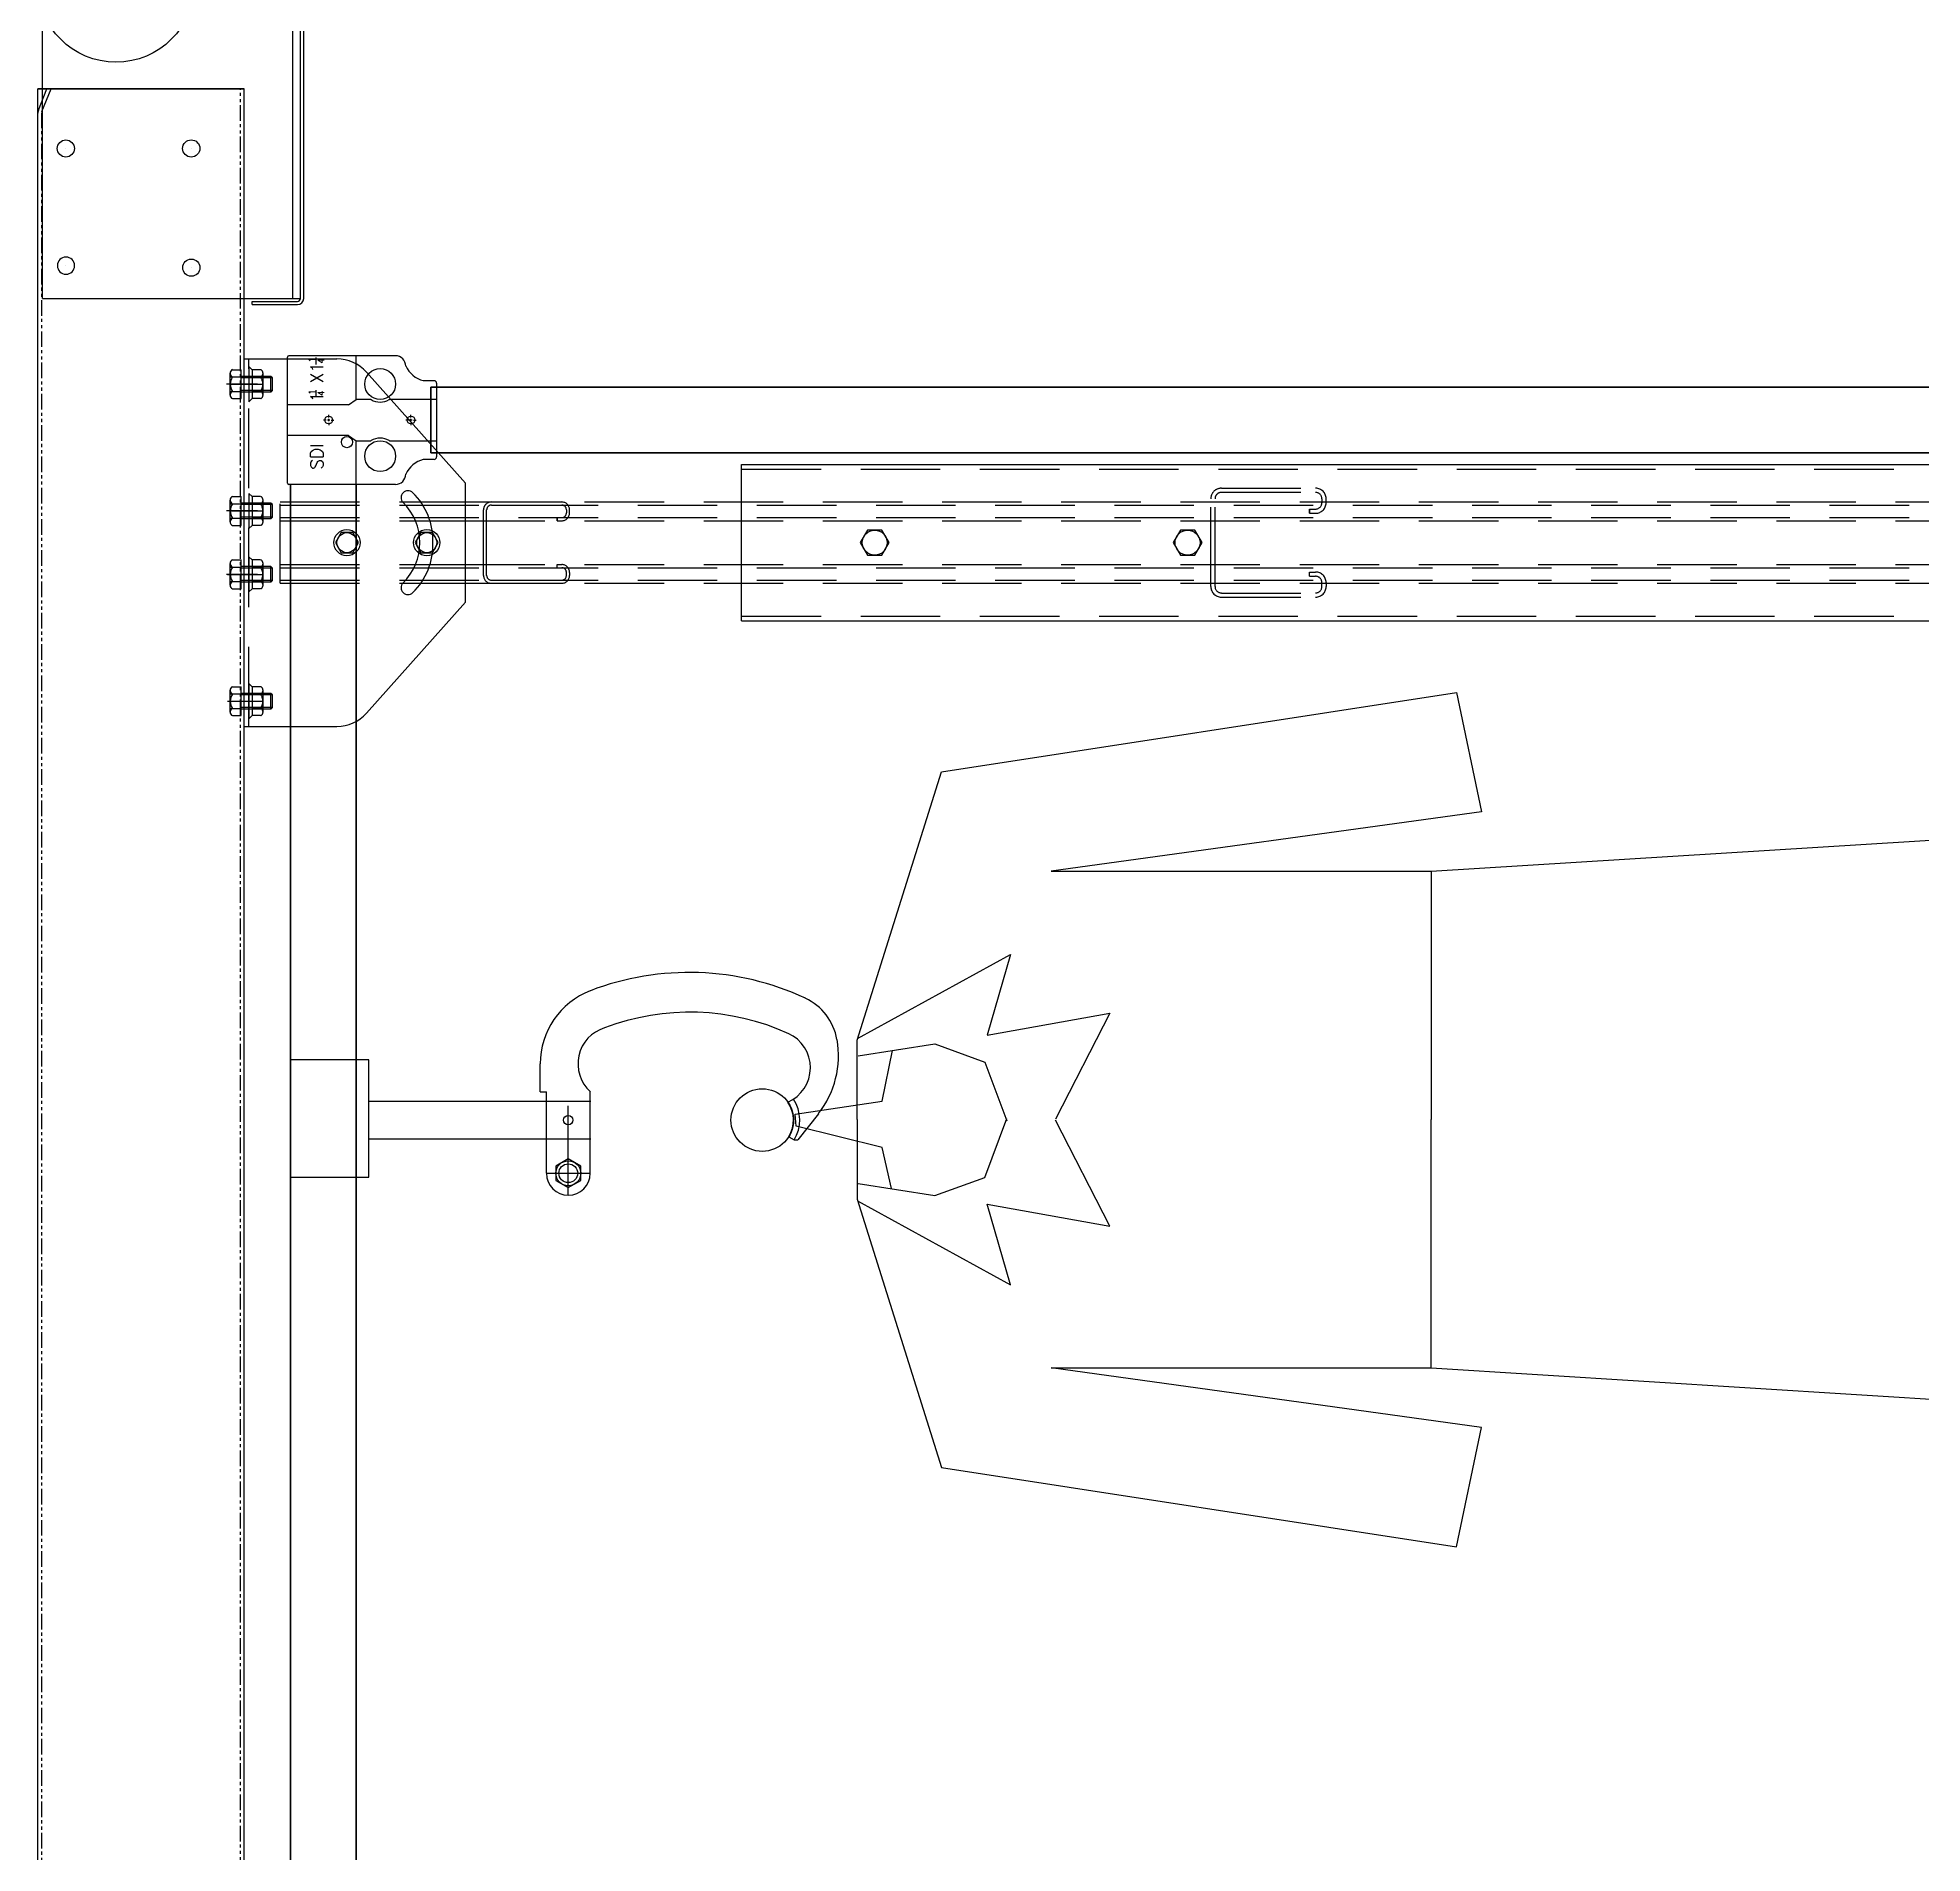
# Model space of a CAD drawing. Header units: millimetres. Extents: x -677815 to 406757, y -145898 to 39000.
# Drawn here: x 399532 to 400736, y -3948 to -2787 of the extents above; entities that cross this region are included whole.
import ezdxf

# ---------------------------------------------------------------- set-up
doc = ezdxf.new("R2010")
doc.units = ezdxf.units.MM
doc.header["$LTSCALE"] = 8
for name, pattern in [('Xref Conv Trash$0$AM_ISO02W050', [7.5, 6, -1.5]), ('Xref Conv Trash$0$CENTER', [7, 4, -1, 1, -1]), ('Xref Conv Trash$0$HIDDEN', [9.525, 6.35, -3.175]), ('Xref Conv Trash$0$PHANTOM', [2.5, 1.25, -0.25, 0.25, -0.25, 0.25, -0.25])]:
    doc.linetypes.add(name, pattern=pattern)
for name, color, linetype in [('Xref Conv Trash$0$15 Traffic Rail', 82, 'Continuous'), ('Xref Conv Trash$0$16 Droppers', 7, 'Continuous'), ('Xref Conv Trash$0$17 G Brackets', 7, 'Continuous'), ('Xref Conv Trash$0$GARMENT', 8, 'Continuous'), ('Xref Conv Trash$0$GOH - Brace Clamps 1 1-4 x 1 1-4', 8, 'Continuous')]:
    doc.layers.add(name, color=color, linetype=linetype)
for name, color, linetype, lineweight in [('Xref Conv Trash$0$Conv - Trash', 1, 'Continuous', 25), ('Xref Conv Trash$0$GOH - Stanchion', 8, 'Continuous', 50), ('Xref Conv Trash$0$Hidden', 9, 'Xref Conv Trash$0$AM_ISO02W050', 25)]:
    doc.layers.add(name, color=color, linetype=linetype, lineweight=lineweight)
doc.styles.add('Xref Conv Trash$0$6', font='simplex', dxfattribs={"height": 6})

# ---------------------------------------------------------------- blocks, each defined once
blk = doc.blocks.new('Xref Conv Trash$0$G Bracket-flat-71')
at = {"layer": 'Xref Conv Trash$0$17 G Brackets'}
for p, q in [((-34, 138), (18, 138)), ((-34, 138), (-34, 110)), ((18, 142), (18, 138)), ((18, 142), (36, 142)), ((-48, 124), (9.2, 124)), ((-38.6, 132), (-43.2, 124)), ((-43.2, 124), (-38.6, 116)), ((-29.4, 132), (-38.6, 132)), ((-24.8, 124), (-29.4, 132)), ((-29.4, 116), (-24.8, 124)), ((-38.6, 116), (-29.4, 116)), ((-34, 110), (18, 110)), ((-10.6, -17), (-12.7, -20.4)), ((-12.7, -20.4), (-12.7, -22.8)), ((4.1, -36), (-12.7, -22.8))]:
    blk.add_line(p, q, dxfattribs=at)
for centre, radius in [((-34, 124), 8), ((-34, 124), 6), ((0, 124), 3)]:
    blk.add_circle(centre, radius, dxfattribs=at)
for centre, radius, start, end in [((-34, 124), 14, 90, 270), ((36, 92), 50, 21, 90), ((36, 93.8), 24, 16.9831, 138.0414), ((-81.6, 46.8), 176, 335, 21), ((-83, 46.3), 152, 335.3833, 21), ((0, 0), 24, 238, 303.8591), ((0, 0), 20, 238, 304.9827), ((33.5, -6.8), 24, 203.457, 335.9103), ((41.1, 11.3), 60, 232, 280), ((45.3, -12.3), 36, 280, 335)]:
    blk.add_arc(centre, radius, start, end, dxfattribs=at)
blk = doc.blocks.new('Xref Conv Trash$0$GOH Transport Rail Section')
at = {"layer": 'Xref Conv Trash$0$15 Traffic Rail'}
blk.add_circle((-1, -301.6, 0.5), 20, dxfattribs=at)
at = {"layer": 'Xref Conv Trash$0$16 Droppers'}
for p, q in [((-13, -50, 0.5), (-13, -191.6, 0.5)), ((-13, -50, 0.5), (-13, -191.9, 0.5)), ((11, -50, 0.5), (11, -191.6, 0.5)), ((11, -50, 0.5), (11, -191.9, 0.5))]:
    blk.add_line(p, q, dxfattribs=at)
blk.add_lwpolyline([(37.5, -50), (37.5, 0), (-37.5, 0), (-37.5, -50)], close=True, dxfattribs=at)
blk.add_lwpolyline([(37.5, -50), (37.5, 0), (-37.5, 0), (-37.5, -50)], close=True, dxfattribs=at)
at = {"layer": 'Xref Conv Trash$0$17 G Brackets'}
blk.add_blockref('Xref Conv Trash$0$G Bracket-flat-71', (-1, -301.6, 0.5), dxfattribs=at)
blk = doc.blocks.new('Xref Conv Trash$0$A$C4CA468A5')
at = {"linetype": 'Xref Conv Trash$0$HIDDEN'}
for p, q in [((-82.3, 0), (-82.4, 0)), ((-82.3, -39.5), (-82.4, -39.5))]:
    blk.add_line(p, q, dxfattribs=at)
for p, q in [((-82.3, -67.2), (-82.3, 1)), ((-81.4, 1.8), (-0.8, 1.8)), ((-51, -37.2), (-51, 1.8)), ((-31.3, -37.2), (-31.3, 1.8)), ((0, -67.2), (0, 1)), ((-41.1, -22.8), (-41.1, -21.2)), ((-41.1, -25.3), (-41.1, -23.7)), ((-26.3, -16.6), (-22, -16.6)), ((-5.5, -16.6), (-1.2, -16.6)), ((-42.8, -24.5), (-44.4, -24.5)), ((-41.9, -24.5), (-40.3, -24.5)), ((-41.1, -26.1), (-41.1, -27.8)), ((-39.5, -24.5), (-37.8, -24.5)), ((-82.3, -42.1), (-54.3, -42.1)), ((-51, -37.2), (-54.3, -42.1)), ((-54.3, -42.1), (-54.3, -51.2)), ((-31.3, -37.2), (-28, -42.1)), ((-28, -51.2), (-28, -42.1)), ((-28, -42.1), (0, -42.1)), ((-28, -42.1), (0, -42.1)), ((-54.3, -63.5), (-54.3, -93.6)), ((-28, -93.6), (-28, -63.5)), ((-42.8, -77.1), (-44.4, -77.1)), ((-41.9, -77.1), (-40.3, -77.1)), ((-41.1, -75.5), (-41.1, -73.8)), ((-41.1, -77.9), (-41.1, -76.3)), ((-41.1, -78.8), (-41.1, -80.4)), ((-39.5, -77.1), (-37.8, -77.1)), ((-66.3, -91.9), (-66.3, -85)), ((-64.6, -93.6), (-17.6, -93.6)), ((-16, -91.9), (-16, -85))]:
    blk.add_line(p, q)
for centre, radius in [((-41.1, -24.5), 2.47), ((-64.2, -57.4), 9.87), ((-18.1, -57.4), 9.87), ((-41.1, -77.1), 2.47)]:
    blk.add_circle(centre, radius)
for centre, radius, start, end in [((-81.4, 1), 0.822, 90, 180), ((-0.8, 1), 0.822, 0, 90), ((-53.5, -51.2), 0.822, 180, 209.9264), ((-53.5, -51.2), 0.822, 180, 209.9264), ((-64.2, -57.4), 11.5, 330.0736, 29.9264), ((-18.1, -57.4), 11.5, 150.0736, 209.9264), ((-28.8, -51.2), 0.822, 330.0736, 0), ((-75.7, -67.2), 6.58, 180, 270), ((-53.5, -63.5), 0.822, 150.0736, 180), ((-53.5, -63.5), 0.822, 150.0736, 180), ((-28.8, -63.5), 0.822, 0, 29.9264), ((-6.6, -67.2), 6.58, 270, 0), ((-82.8, -89.4), 17.1, 14.9318, 65.38), ((0.6, -89.4), 17.1, 114.62, 165.0682), ((-64.6, -91.9), 1.64, 180, 270), ((-17.6, -91.9), 1.64, 270, 0)]:
    blk.add_arc(centre, radius, start, end)
at = {"style": 'Xref Conv Trash$0$6'}
for s, height, p in [('1', 3.99, (-25, -15.9)), ('1', 3.99, (-4.3, -15.9)), ('SDI', 7.98, (-72.8, -20.9)), ('1 X1', 7.98, (-29.9, -20.9)), ('4', 3.99, (-25.8, -21.6)), ('4', 3.99, (-5, -21.6))]:
    blk.add_text(s, height=height, dxfattribs=at).set_placement(p)
blk = doc.blocks.new('Xref Conv Trash$0$Hanging Long')
at = {"layer": 'Xref Conv Trash$0$GARMENT'}
for p, q in [((-3.8, -0.3), (3.8, 0.3)), ((3.8, 0.3), (12.2, -55.3)), ((-17.5, -55.3), (-3.8, -0.3)), ((-50.4, -39.3), (-222, -93.3)), ((-51.5, -39.5), (-105.2, -137.3)), ((0.4, -39.3), (-50.4, -39.3)), ((-40.4, -40), (-48.1, -88.9)), ((0.4, -39.3), (51.2, -39.3)), ((41.1, -40), (48.9, -88.9)), ((51.2, -39.3), (222.7, -93.3)), ((52.2, -39.5), (105.9, -137.3)), ((-43.7, -61.2), (-17.5, -55.3)), ((12.2, -55.3), (44.6, -61.8)), ((-222, -93.3), (-272.8, -422.4)), ((-48.1, -88.9), (-36.5, -120.9)), ((48.9, -88.9), (37.2, -120.9)), ((222.7, -93.3), (273.5, -422.4)), ((-105.2, -137.3), (-53.6, -122.3)), ((-53.6, -122.3), (-67.7, -200.9)), ((-36.5, -120.9), (1.2, -135)), ((37.2, -120.9), (-0.4, -135)), ((54.4, -122.3), (68.5, -200.9)), ((105.9, -137.3), (54.4, -122.3)), ((-196.5, -438.5), (-158.4, -163.4)), ((-158.4, -163.4), (-158.4, -406.2)), ((-67.7, -200.9), (0.1, -166.1)), ((68.5, -200.9), (0.7, -166.1)), ((159.2, -163.4), (159.2, -406.2)), ((197.3, -438.5), (159.2, -163.4)), ((-158.4, -406.2), (-222, -1425)), ((-158.4, -406.2), (0.4, -406.2)), ((159.2, -406.2), (0.4, -406.2)), ((159.2, -406.2), (222.7, -1425)), ((-272.8, -422.4), (-196.5, -438.5)), ((273.5, -422.4), (197.3, -438.5))]:
    blk.add_line(p, q, dxfattribs=at)
blk = doc.blocks.new('Xref Conv Trash$0$011')
at = {"color": 0}
blk.add_line((0, 0), (0, 0), dxfattribs=at)
blk.add_circle((0, 0), 5.5, dxfattribs=at)
blk = doc.blocks.new('Xref Conv Trash$0$Het100r-1')
at = {"color": 0}
for p, q in [((-134, -3), (-134, -168)), ((-134, -3), (101, -3)), ((101, -3), (126, -28)), ((104.9, -4.8), (113.4, -14.9)), ((106.1, -3.7), (114.6, -13.9)), ((145.1, -0.5), (106.9, -0.5)), ((116, -2.1), (106.9, -2.1)), ((116, -16.5), (116, -0.5)), ((116, -2.1), (136, -2.1)), ((126.6, -75.2), (136, -2.1)), ((145.1, -2.1), (136, -2.1)), ((145.9, -3.7), (137.4, -13.9)), ((147.1, -4.8), (138.6, -14.9)), ((114.6, -13.9), (113.4, -14.9)), ((114.5, -16.5), (116, -16.5)), ((137.4, -13.9), (138.6, -14.9)), ((126, -28), (126, -58)), ((126, -58), (106.9, -166.3)), ((120.6, -88.4), (123.6, -54.5)), ((122.6, -88.7), (125.6, -54.7)), ((125.6, -54.7), (123.6, -54.5)), ((122.6, -88.7), (108.9, -166.7)), ((-138, -137), (-138, -166)), ((-138, -137), (-136, -137)), ((-136, -137), (-136, -166)), ((-134, -163), (104.5, -163)), ((-134, -168), (104.9, -168)), ((104.5, -163), (107.5, -163)), ((104.5, -163), (104.5, -168)), ((-134, -170), (104.9, -170))]:
    blk.add_line(p, q, dxfattribs=at)
blk.add_circle((67, -50), 50, dxfattribs=at)
for centre, radius, start, end in [((106.9, -3.1), 2.6, 90, 210), ((106.9, -3.1), 1, 90, 210), ((145.1, -3.1), 2.6, 330, 90), ((145.1, -3.1), 1, 330, 90), ((121.6, -74.6), 5, 291.6902, 352.6476), ((-134, -166), 4, 180, 270), ((-134, -166), 2, 180, 270), ((104.9, -166), 2, 270, 350), ((104.9, -166), 4, 270, 350)]:
    blk.add_arc(centre, radius, start, end, dxfattribs=at)
blk = doc.blocks.new('*U199')
for p, q in [((5049.9, 1715.7), (36546.9, 7369.9)), ((36570.2, 7240), (36546.9, 7369.9)), ((5073.2, 1585.8), (36570.2, 7240)), ((5073.2, 1585.8), (36570.2, 7240))]:
    blk.add_line(p, q)
at = {"linetype": 'Xref Conv Trash$0$PHANTOM'}
for p, q in [((5065.5, 1716), (36532.1, 7364.7)), ((5072.7, 1588.3), (36569.7, 7242.4))]:
    blk.add_line(p, q, dxfattribs=at)
at = {"linetype": 'Xref Conv Trash$0$HIDDEN'}
for p, q in [((36533, 7364.7), (36548.4, 7361.5)), ((36533.5, 7367.1), (36547.9, 7364.2))]:
    blk.add_line(p, q, dxfattribs=at)
for radius in [5, 2.5]:
    blk.add_arc((36532.5, 7362.2), radius, 78.3756, 100.177, dxfattribs=at)
at = {"rotation": 10.17702680705475}
for name, p in [('Xref Conv Trash$0$Het100r-1', (36546.9, 7369.9)), ('Xref Conv Trash$0$011', (36512.5, 7345.5)), ('Xref Conv Trash$0$011', (36526.7, 7266.6)), ('Xref Conv Trash$0$011', (36451.7, 7253.1))]:
    blk.add_blockref(name, p, dxfattribs=at)
at = {"xscale": -1, "rotation": 10.17702680705466}
blk.add_blockref('Xref Conv Trash$0$011', (36438.8, 7332.2), dxfattribs=at)
blk = doc.blocks.new('*U207')
at = {"linetype": 'Continuous'}
for p, q in [((0, 0), (0, -59.2)), ((0, 0), (235, 0)), ((235, 0), (235, -59.2)), ((79.4, -141.4), (8.5, -78.2)), ((155.6, -141.4), (226.5, -78.2)), ((79.4, -141.4), (155.6, -141.4)), ((67.5, -318), (167.5, -318)), ((67.5, -318), (67.5, -2263)), ((167.5, -318), (167.5, -2263))]:
    blk.add_line(p, q, dxfattribs=at)
for p, q in [((6.9, 7.5), (6.9, 2)), ((6.9, 2), (25.4, 2)), ((9.2, 9), (11.5, 9)), ((11.5, 9), (11.5, 2)), ((11.5, 9), (20.8, 9)), ((20.8, 9), (20.8, 2)), ((20.8, 9), (23.1, 9)), ((25.4, 7.5), (25.4, 2)), ((88, 7.5), (88, 2)), ((88, 2), (106.5, 2)), ((90.3, 9), (92.6, 9)), ((92.6, 9), (92.6, 2)), ((92.6, 9), (101.8, 9)), ((101.8, 9), (101.8, 2)), ((101.8, 9), (104.2, 9)), ((106.5, 7.5), (106.5, 2)), ((128.5, 7.5), (128.5, 2)), ((128.5, 2), (147, 2)), ((130.8, 9), (133.2, 9)), ((133.2, 9), (133.2, 2)), ((133.2, 9), (142.4, 9)), ((142.4, 9), (142.4, 2)), ((142.4, 9), (144.7, 9)), ((147, 7.5), (147, 2)), ((209.6, 7.5), (209.6, 2)), ((209.6, 2), (228.1, 2)), ((211.9, 9), (214.2, 9)), ((214.2, 9), (214.2, 2)), ((214.2, 9), (223.5, 9)), ((223.5, 9), (223.5, 2)), ((223.5, 9), (225.8, 9)), ((228.1, 7.5), (228.1, 2)), ((117.5, -109.3), (111.1, -113)), ((111.1, -113), (111.1, -120.4)), ((111.1, -120.4), (117.5, -124.1)), ((123.9, -113), (117.5, -109.3)), ((117.5, -124.1), (123.9, -120.4)), ((123.9, -120.4), (123.9, -113))]:
    blk.add_line(p, q)
for points in [[(111.1, -69.4), (117.5, -73.1), (123.9, -69.4), (123.9, -62), (117.5, -58.3), (111.1, -62)], [(109.5, -407.7), (117.5, -412.4), (125.5, -407.7), (125.5, -398.5), (117.5, -393.9), (109.5, -398.5)], [(109.5, -607.7), (117.5, -612.4), (125.5, -607.7), (125.5, -598.5), (117.5, -593.9), (109.5, -598.5)]]:
    blk.add_lwpolyline(points, close=True)
for centre, radius in [((117.5, -65.7), 8.4), ((117.5, -65.7), 6.4), ((117.5, -116.7), 8.4), ((117.5, -116.7), 6.4), ((117.5, -403.1), 8), ((117.5, -603.1), 8)]:
    blk.add_circle(centre, radius)
blk.add_circle((181.8, -65.7), 3.6, dxfattribs=at)
for centre, radius, start, end in [((9.2, 6.5), 2.53, 23.991, 156.009), ((16.1, 1.1), 7.86, 54.0166, 125.9834), ((23.1, 6.5), 2.53, 23.991, 156.009), ((90.3, 6.5), 2.53, 23.991, 156.009), ((97.2, 1.1), 7.86, 54.0166, 125.9834), ((104.2, 6.5), 2.53, 23.991, 156.009), ((130.8, 6.5), 2.53, 23.991, 156.009), ((137.8, 1.1), 7.86, 54.0166, 125.9834), ((144.7, 6.5), 2.53, 23.991, 156.009), ((211.9, 6.5), 2.53, 23.991, 156.009), ((218.8, 1.1), 7.86, 54.0166, 125.9834), ((225.8, 6.5), 2.53, 23.991, 156.009)]:
    blk.add_arc(centre, radius, start, end)
for centre, radius, start, end in [((25.4, -59.2), 25.4, 180, 228.2691), ((209.6, -59.2), 25.4, 311.7309, 0), ((88.7, -104.7), 4.4, 45, 225), ((116.3, -77.6), 43.1, 224.5473, 271.6144), ((117.5, -75.9), 36.4, 225, 270), ((117.5, -75.9), 36.4, 270, 315), ((118.7, -77.6), 43.1, 268.3856, 315.4527), ((146.3, -104.7), 4.4, 315, 135)]:
    blk.add_arc(centre, radius, start, end, dxfattribs=at)
at = {"layer": 'Xref Conv Trash$0$Hidden', "linetype": 'Xref Conv Trash$0$HIDDEN'}
for p, q in [((11.1, -17), (11.1, 2)), ((12.1, -18), (12.1, 2)), ((20.1, -18), (20.1, 2)), ((21.1, -17), (21.1, 2)), ((92.2, -17), (92.2, 2)), ((93.2, -18), (93.2, 2)), ((101.2, -18), (101.2, 2)), ((102.2, -17), (102.2, 2)), ((132.8, -17), (132.8, 2)), ((133.8, -18), (133.8, 2)), ((141.8, -18), (141.8, 2)), ((142.8, -17), (142.8, 2)), ((213.8, -17), (213.8, 2)), ((214.8, -18), (214.8, 2)), ((222.8, -18), (222.8, 2)), ((223.8, -17), (223.8, 2)), ((0, -3), (235, -3)), ((12.1, -18), (11.1, -17)), ((11.1, -17), (21.1, -17)), ((12.1, -18), (20.1, -18)), ((20.1, -18), (21.1, -17)), ((91.5, -23), (91.5, -163.8)), ((91.5, -23), (143.5, -23)), ((92.2, -17), (102.2, -17)), ((93.2, -18), (92.2, -17)), ((93.2, -18), (101.2, -18)), ((93.5, -23), (93.5, -1123)), ((101.2, -18), (102.2, -17)), ((101.5, -23), (101.5, -1123)), ((103.5, -23), (103.5, -163.8)), ((131.5, -23), (131.5, -163.8)), ((132.8, -17), (142.8, -17)), ((133.8, -18), (132.8, -17)), ((133.5, -23), (133.5, -1123)), ((133.8, -18), (141.8, -18)), ((141.5, -23), (141.5, -1123)), ((141.8, -18), (142.8, -17)), ((143.5, -23), (143.5, -163.8)), ((213.8, -17), (223.8, -17)), ((214.8, -18), (213.8, -17)), ((214.8, -18), (222.8, -18)), ((222.8, -18), (223.8, -17)), ((91.5, -141.4), (91.5, -1123)), ((103.5, -141.4), (103.5, -1123)), ((131.5, -141.4), (131.5, -1123)), ((143.5, -141.4), (143.5, -1123)), ((96.5, -153), (138.5, -153)), ((96.5, -155), (138.5, -155)), ((91.5, -158), (91.5, -203)), ((93.5, -158), (93.5, -203)), ((141.5, -158), (141.5, -203)), ((143.5, -158), (143.5, -203)), ((101.5, -200), (101.5, -203)), ((101.5, -200), (103.5, -200)), ((103.5, -200), (103.5, -203)), ((131.5, -200), (131.5, -203)), ((131.5, -200), (133.5, -200)), ((133.5, -200), (131.5, -200)), ((133.5, -200), (133.5, -203)), ((133.5, -200), (133.5, -203)), ((96.5, -206), (98.5, -206)), ((98.5, -208), (96.5, -208)), ((138.5, -206), (136.5, -206)), ((136.5, -208), (138.5, -208)), ((70.5, -318), (70.5, -2263)), ((164.5, -318), (164.5, -2263)), ((82.7, -624.7), (82.7, -685)), ((85.3, -624.7), (85.3, -685)), ((89.4, -618), (145.6, -618)), ((89.4, -620.7), (145.6, -620.7)), ((149.7, -624.7), (149.7, -685)), ((152.3, -624.7), (152.3, -685)), ((96.1, -681), (98.7, -681)), ((96.1, -681), (96.1, -685)), ((98.7, -681), (98.7, -685)), ((138.9, -681), (136.3, -681)), ((136.3, -681), (138.9, -681)), ((136.3, -681), (136.3, -685)), ((138.9, -681), (138.9, -685)), ((138.9, -681), (138.9, -685)), ((89.4, -689), (92, -689)), ((92, -691.7), (89.4, -691.7)), ((145.6, -689), (143, -689)), ((143, -691.7), (145.6, -691.7))]:
    blk.add_line(p, q, dxfattribs=at)
at = {"layer": 'Xref Conv Trash$0$Hidden', "linetype": 'Xref Conv Trash$0$CENTER'}
for p, q in [((16.1, 10.6), (16.1, -9.3)), ((97.2, -8.6), (97.2, 11.3)), ((97.2, 10.6), (97.2, -9.3)), ((137.8, -8.6), (137.8, 11.3)), ((218.8, -8.6), (218.8, 11.3))]:
    blk.add_line(p, q, dxfattribs=at)
at = {"layer": 'Xref Conv Trash$0$Hidden'}
for p, q in [((16.1, 8.6), (16.1, -11.3)), ((97.2, 8.6), (97.2, -11.3)), ((137.8, 8.6), (137.8, -11.3)), ((218.8, 8.6), (218.8, -11.3))]:
    blk.add_line(p, q, dxfattribs=at)
for points in [[(6.9, -5), (4.9, -3)], [(27.4, -3), (4.9, -3)], [(25.4, -5), (6.9, -5)], [(6.9, -10.5), (6.9, -5)], [(23.1, -12), (20.8, -12), (11.5, -12), (9.2, -12)], [(11.5, -12), (11.5, -5)], [(20.8, -12), (20.8, -5)], [(27.4, -3), (25.4, -5)], [(25.4, -10.5), (25.4, -5)], [(88, -5), (86, -3)], [(108.5, -3), (86, -3)], [(106.5, -5), (88, -5)], [(88, -10.5), (88, -5)], [(104.2, -12), (101.8, -12), (92.6, -12), (90.3, -12)], [(92.6, -12), (92.6, -5)], [(101.8, -12), (101.8, -5)], [(108.5, -3), (106.5, -5)], [(106.5, -10.5), (106.5, -5)], [(128.5, -5), (126.5, -3)], [(149, -3), (126.5, -3)], [(147, -5), (128.5, -5)], [(128.5, -10.5), (128.5, -5)], [(144.7, -12), (142.4, -12), (133.2, -12), (130.8, -12)], [(133.2, -12), (133.2, -5)], [(142.4, -12), (142.4, -5)], [(149, -3), (147, -5)], [(147, -10.5), (147, -5)], [(209.6, -5), (207.6, -3)], [(230.1, -3), (207.6, -3)], [(228.1, -5), (209.6, -5)], [(209.6, -10.5), (209.6, -5)], [(225.8, -12), (223.5, -12), (214.2, -12), (211.9, -12)], [(214.2, -12), (214.2, -5)], [(223.5, -12), (223.5, -5)], [(230.1, -3), (228.1, -5)], [(228.1, -10.5), (228.1, -5)]]:
    blk.add_lwpolyline(points, dxfattribs=at)
for centre, radius, start, end in [((9.2, -9.5), 2.53, 203.991, 336.009), ((16.1, -4.1), 7.86, 234.0166, 305.9834), ((23.1, -9.5), 2.53, 203.991, 336.009), ((90.3, -9.5), 2.53, 203.991, 336.009), ((97.2, -4.1), 7.86, 234.0166, 305.9834), ((104.2, -9.5), 2.53, 203.991, 336.009), ((130.8, -9.5), 2.53, 203.991, 336.009), ((137.8, -4.1), 7.86, 234.0166, 305.9834), ((144.7, -9.5), 2.53, 203.991, 336.009), ((211.9, -9.5), 2.53, 203.991, 336.009), ((218.8, -4.1), 7.86, 234.0166, 305.9834), ((225.8, -9.5), 2.53, 203.991, 336.009)]:
    blk.add_arc(centre, radius, start, end, dxfattribs=at)
at = {"layer": 'Xref Conv Trash$0$Hidden', "linetype": 'Xref Conv Trash$0$HIDDEN'}
for centre, radius, start, end in [((96.5, -158), 5, 90, 180), ((96.5, -158), 3, 90, 180), ((138.5, -158), 5, 0, 90), ((138.5, -158), 3, 0, 90), ((96.5, -203), 5, 180, 270), ((96.5, -203), 5, 180, 270), ((96.5, -203), 3, 180, 270), ((98.5, -203), 3, 270, 0), ((98.5, -203), 5, 270, 0), ((136.5, -203), 5, 180, 270), ((136.5, -203), 3, 180, 270), ((138.5, -203), 5, 270, 0), ((138.5, -203), 3, 270, 0), ((89.4, -624.7), 6.7, 90, 180), ((89.4, -624.7), 4.02, 90, 180), ((145.6, -624.7), 6.7, 0, 90), ((145.6, -624.7), 4.02, 0, 90), ((89.4, -685), 6.7, 180, 270), ((89.4, -685), 6.7, 180, 270), ((89.4, -685), 4.02, 180, 270), ((92, -685), 6.7, 270, 0), ((92, -685), 4.02, 270, 0), ((143, -685), 6.7, 180, 270), ((143, -685), 4.02, 180, 270), ((145.6, -685), 4.02, 270, 0), ((145.6, -685), 6.7, 270, 0)]:
    blk.add_arc(centre, radius, start, end, dxfattribs=at)
blk = doc.blocks.new('Xref Conv Trash')
at = {"layer": 'Xref Conv Trash$0$Conv - Trash'}
blk.add_line((399531.6, -2820.1), (399663.6, -2820.1), dxfattribs=at)
at = {"layer": 'Xref Conv Trash$0$GOH - Stanchion', "linetype": 'Continuous'}
for p, q in [((401931.6, -3010.8), (399783, -3010.8)), ((399783, -3010.8), (399783, -3052.8)), ((401931.6, -3052.8), (399783, -3052.8)), ((399693.2, -3072.9), (399693.2, -13759.1)), ((399735.2, -3072.9), (399735.2, -13759.1))]:
    blk.add_line(p, q, dxfattribs=at)
at = {"rotation": 90.00000000000001}
for name, p in [('Xref Conv Trash$0$Hanging Long', (400016.2, -3479.5)), ('Xref Conv Trash$0$GOH Transport Rail Section', (399693.2, -3478.4, -0.5))]:
    blk.add_blockref(name, p, dxfattribs=at)
at = {"layer": 'Xref Conv Trash$0$Conv - Trash'}
for name, p, rotation in [('*U199', (400328.1, -40094.1), 79.82297319294562), ('*U207', (399663.6, -3227.7), 89.99999999993203)]:
    blk.add_blockref(name, p, dxfattribs=dict(at, rotation=rotation))
at = {"layer": 'Xref Conv Trash$0$GOH - Brace Clamps 1 1-4 x 1 1-4', "lineweight": 25, "rotation": 90.00000000000001}
blk.add_blockref('Xref Conv Trash$0$A$C4CA468A5', (399693.1, -2990.7), dxfattribs=at)

msp = doc.modelspace()

# ---------------------------------------------------------------- block references
msp.add_blockref('Xref Conv Trash', (0, 0))

doc.saveas('drawing.dxf')
